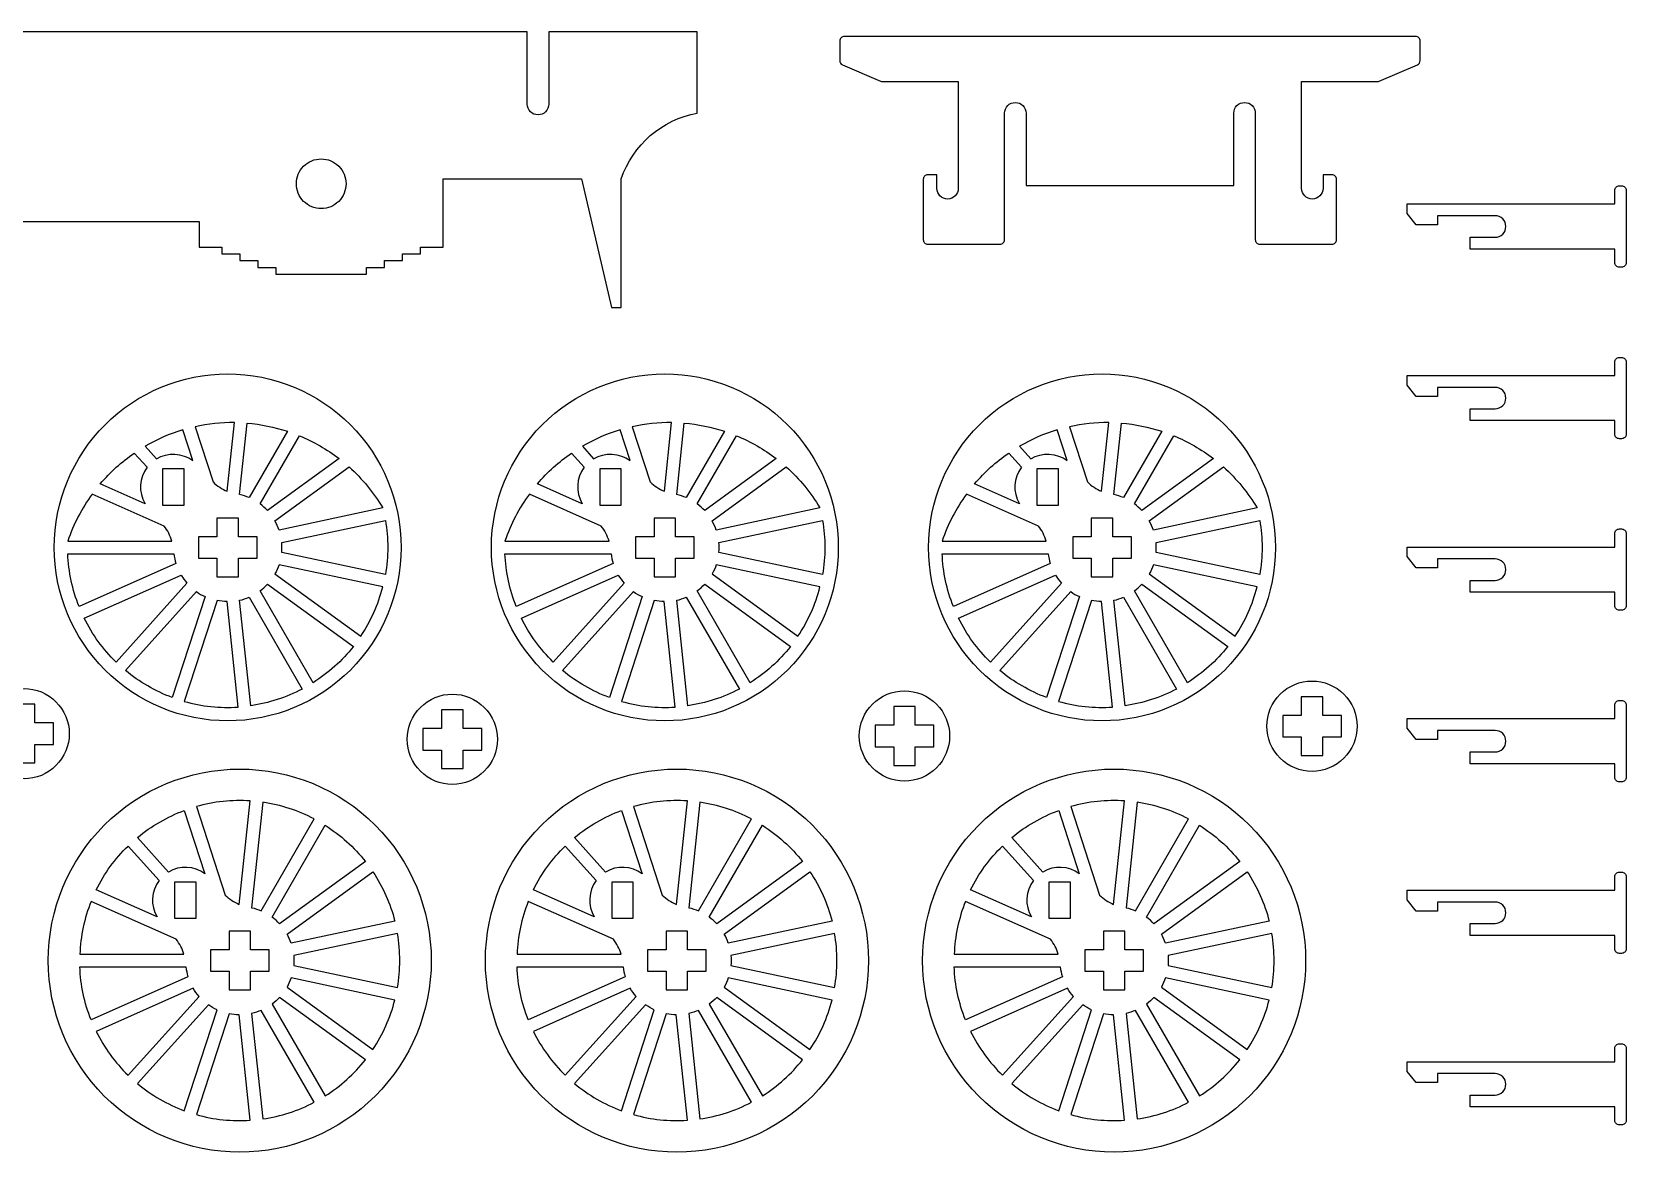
# Model space of a CAD drawing. Header units: millimetres. Extents: x 17 to 658, y 14 to 591.
# Drawn here: x 304.3 to 657.6, y 14.4 to 262.6 of the extents above; entities that cross this region are included whole.
import ezdxf

# ---------------------------------------------------------------- set-up
doc = ezdxf.new("R2010")
doc.units = ezdxf.units.MM

msp = doc.modelspace()

# ---------------------------------------------------------------- linework, layer by layer
at = {"flags": 128}
for points in [[(271.332832, 220.609735), (341.374015, 220.609735), (341.374015, 214.965946), (346.378222, 214.965946), (346.378222, 213.464683), (350.3816, 213.464683), (350.3816, 211.96342), (354.384962, 211.96342), (354.384962, 210.462153), (358.38834, 210.462153), (358.38834, 208.96089), (378.422961, 208.96089), (378.422961, 210.462153), (382.426338, 210.462153), (382.426338, 211.96342), (386.429716, 211.96342), (386.429716, 213.464683), (390.433064, 213.464683), (390.433064, 214.965946), (395.437301, 214.965946), (395.437301, 230.079272), (426.088323, 230.079272), (432.722062, 201.547093), (434.904267, 201.547093), (434.904266, 230.079272, -0.272636), (451.725777, 244.656184), (451.725773, 262.645114), (418.823078, 262.645114), (418.823082, 246.63164, -1), (414.069089, 246.63164), (414.069093, 262.645114), (294.718624, 262.645114)], [(502.818889, 215.602137), (518.832369, 215.602137, 0.414214), (519.833205, 216.602973), (519.833205, 244.626566, -1), (524.587213, 244.626566), (524.587214, 228.61308), (570.625968, 228.61308), (570.625964, 244.626566, -1), (575.379965, 244.626566), (575.379965, 216.602973, 0.414214), (576.380808, 215.602137), (592.39428, 215.602137, 0.414214), (593.395124, 216.602973), (593.395124, 229.98924, 0.414214), (592.39428, 230.990083), (590.392604, 230.99008), (590.392601, 227.98756, -1), (585.6386, 227.98756), (585.638604, 251.632465), (602.44579, 251.632462, 0.102393), (602.843034, 251.71467), (611.307116, 255.374811, 0.299134), (611.910708, 256.293446), (611.910708, 260.640038, 0.414214), (610.909865, 261.640881), (484.303305, 261.640881, 0.414214), (483.302469, 260.640038), (483.302469, 256.293446, 0.299134), (483.906061, 255.374811), (492.370136, 251.71467, 0.102393), (492.767379, 251.632462), (509.574563, 251.632465), (509.574569, 227.98756, -1), (504.820576, 227.98756), (504.820578, 230.99008), (502.818889, 230.990083, 0.414214), (501.818053, 229.98924), (501.818053, 216.602973, 0.414214), (502.818889, 215.602137)], [(373.910285, 228.991791, -0.414214), (368.405652, 223.487158, -0.414214), (362.901019, 228.991791, -0.414214), (368.405652, 234.496424, -0.414214), (373.910285, 228.991791)], [(611.013389, 219.898866), (609.011715, 222.400974), (609.011715, 224.527762), (655.050454, 224.527762), (655.050457, 227.530292, -0.414214), (656.0513, 228.531133), (656.551726, 228.531133, -0.414214), (657.552569, 227.530292), (657.552569, 211.516813, -0.414214), (656.551726, 210.51597), (656.0513, 210.51597, -0.414214), (655.050457, 211.516813), (655.050454, 214.519341), (623.023507, 214.519341), (623.023507, 217.146552), (628.52814, 217.146551, 1), (628.52814, 221.900552), (615.767403, 221.900551), (615.767403, 219.898866), (611.013389, 219.898866)], [(611.013389, 181.883704), (609.011715, 184.385811), (609.011715, 186.5126), (655.050454, 186.5126), (655.050457, 189.515129, -0.414214), (656.0513, 190.51597), (656.551726, 190.51597, -0.414214), (657.552569, 189.515129), (657.552569, 173.50165, -0.414214), (656.551726, 172.500808), (656.0513, 172.500808, -0.414214), (655.050457, 173.50165), (655.050454, 176.504178), (623.023507, 176.504178), (623.023507, 179.131389), (628.52814, 179.131389, 1), (628.52814, 183.885389), (615.767403, 183.885389), (615.767403, 181.883704), (611.013389, 181.883704)], [(386.119554, 148.418595, -0.414214), (347.687206, 109.986247, -0.414214), (309.254858, 148.418595, -0.414214), (347.687206, 186.850942, -0.414214), (386.119554, 148.418595)], [(482.990988, 148.418595, -0.414214), (444.55864, 109.986247, -0.414214), (406.126293, 148.418595, -0.414214), (444.55864, 186.850942, -0.414214), (482.990988, 148.418595)], [(579.862422, 148.418595, -0.414214), (541.430075, 109.986247, -0.414214), (502.997727, 148.418595, -0.414214), (541.430075, 186.850942, -0.414214), (579.862422, 148.418595)], [(331.896899, 168.049541, -0.303057), (339.964729, 167.651618), (337.754583, 174.453747, 0.059204), (329.396377, 170.826644), (331.896899, 168.049541)], [(347.586918, 160.869184), (349.185347, 176.077223, 0.05692), (340.47125, 175.161338), (344.44664, 162.926343, 0.094613), (347.586918, 160.869184)], [(350.327532, 160.134881), (351.989765, 175.94993, -0.059204), (360.919441, 174.139856), (352.437793, 159.449219, 0.046286), (350.327532, 160.134881)], [(356.513646, 156.563329, 0.046286), (354.864711, 158.048035), (363.584733, 173.151566, -0.065947), (372.366645, 168.081208), (356.513646, 156.563329)], [(428.768333, 168.049541, -0.303057), (436.836163, 167.651618), (434.626018, 174.453747, 0.059204), (426.267812, 170.826644), (428.768333, 168.049541)], [(444.458352, 160.869184), (446.056782, 176.077223, 0.05692), (437.342684, 175.161338), (441.318074, 162.926343, 0.094613), (444.458352, 160.869184)], [(447.198966, 160.134881), (448.861199, 175.94993, -0.059204), (457.790876, 174.139856), (449.309227, 159.449219, 0.046286), (447.198966, 160.134881)], [(453.38508, 156.563329, 0.046286), (451.736146, 158.048035), (460.456167, 173.151566, -0.065947), (469.23808, 168.081208), (453.38508, 156.563329)], [(525.639768, 168.049541, -0.303057), (533.707597, 167.651618), (531.497452, 174.453747, 0.059204), (523.139246, 170.826644), (525.639768, 168.049541)], [(541.329786, 160.869184), (542.928216, 176.077223, 0.05692), (534.214118, 175.161338), (538.189509, 162.926343, 0.094613), (541.329786, 160.869184)], [(544.0704, 160.134881), (545.732633, 175.94993, -0.059204), (554.66231, 174.139856), (546.180661, 159.449219, 0.046286), (544.0704, 160.134881)], [(550.256514, 156.563329, 0.046286), (548.60758, 158.048035), (557.327602, 173.151566, -0.065947), (566.109514, 168.081208), (550.256514, 156.563329)], [(329.366759, 158.109165), (319.458982, 162.52039, -0.065947), (326.994802, 169.305803), (329.814341, 166.174396, 0.303057), (329.366759, 158.109165)], [(359.063323, 152.269147, 0.046286), (358.160826, 154.296175), (374.592021, 166.23413, -0.07653), (382.051476, 157.155431), (359.063323, 152.269147)], [(426.238193, 158.109165), (416.330416, 162.52039, -0.065947), (423.866236, 169.305803), (426.685775, 166.174396, 0.303057), (426.238193, 158.109165)], [(455.934757, 152.269147, 0.046286), (455.03226, 154.296175), (471.463455, 166.23413, -0.07653), (478.92291, 157.155431), (455.934757, 152.269147)], [(523.109627, 158.109165), (513.20185, 162.52039, -0.065947), (520.73767, 169.305803), (523.557209, 166.174396, 0.303057), (523.109627, 158.109165)], [(552.806192, 152.269147, 0.046286), (551.903694, 154.296175), (568.334889, 166.23413, -0.07653), (575.794345, 157.155431), (552.806192, 152.269147)], [(317.66627, 160.250997, 0.07653), (312.257387, 149.819777), (335.315309, 149.819777, 0.094613), (333.597661, 153.157885), (317.66627, 160.250997)], [(414.537705, 160.250997, 0.07653), (409.128821, 149.819777), (432.186744, 149.819777, 0.094613), (430.469095, 153.157885), (414.537705, 160.250997)], [(511.409139, 160.250997, 0.07653), (506.000256, 149.819777), (529.058178, 149.819777, 0.094613), (527.340529, 153.157885), (511.409139, 160.250997)], [(359.645962, 147.309163, 0.046286), (359.645962, 149.528024), (382.634122, 154.414308, -0.085195), (382.634122, 142.422879), (359.645962, 147.309163)], [(456.517396, 147.309163, 0.046286), (456.517396, 149.528024), (479.505556, 154.414308, -0.085195), (479.505556, 142.422879), (456.517396, 147.309163)], [(553.38883, 147.309163, 0.046286), (553.38883, 149.528024), (576.376991, 154.414308, -0.085195), (576.376991, 142.422879), (553.38883, 147.309163)], [(611.013389, 143.868541), (609.011715, 146.370648), (609.011715, 148.497437), (655.050454, 148.497437), (655.050457, 151.499966, -0.414214), (656.0513, 152.500808), (656.551726, 152.500808, -0.414214), (657.552569, 151.499966), (657.552569, 135.486488, -0.414214), (656.551726, 134.485645), (656.0513, 134.485645, -0.414214), (655.050457, 135.486488), (655.050454, 138.489015), (623.023507, 138.489015), (623.023507, 141.116226), (628.52814, 141.116226, 1), (628.52814, 145.870227), (615.767403, 145.870226), (615.767403, 143.868541), (611.013389, 143.868541)], [(336.220439, 144.847042), (314.750544, 135.288033, -0.085195), (312.257387, 147.017417), (335.759113, 147.017417, 0.046286), (336.220439, 144.847042)], [(433.091873, 144.847042), (411.621978, 135.288033, -0.085195), (409.128821, 147.017417), (432.630547, 147.017417, 0.046286), (433.091873, 144.847042)], [(529.963308, 144.847042), (508.493412, 135.288033, -0.085195), (506.000256, 147.017417), (529.501981, 147.017417, 0.046286), (529.963308, 144.847042)], [(338.664475, 140.491865), (322.938748, 123.02668, -0.085195), (315.890364, 132.727948), (337.360263, 142.286964, 0.046286), (338.664475, 140.491865)], [(358.160826, 142.541019), (377.174124, 128.727046, 0.085195), (382.051476, 139.681763), (359.063323, 144.568047, -0.046286), (358.160826, 142.541019)], [(435.535909, 140.491865), (419.810183, 123.02668, -0.085195), (412.761798, 132.727948), (434.231697, 142.286964, 0.046286), (435.535909, 140.491865)], [(455.03226, 142.541019), (474.045558, 128.727046, 0.085195), (478.92291, 139.681763), (455.934757, 144.568047, -0.046286), (455.03226, 142.541019)], [(532.407344, 140.491865), (516.681617, 123.02668, -0.085195), (509.633232, 132.727948), (531.103131, 142.286964, 0.046286), (532.407344, 140.491865)], [(551.903694, 142.541019), (570.916993, 128.727046, 0.085195), (575.794345, 139.681763), (552.806192, 144.568047, -0.046286), (551.903694, 142.541019)], [(340.747033, 138.61672, 0.046286), (342.668621, 137.507289), (335.406188, 115.155821, -0.085195), (325.021307, 121.151535), (340.747033, 138.61672)], [(354.864711, 138.789151, 0.046286), (356.513646, 140.273857), (375.526944, 126.459892, -0.085195), (366.615572, 118.436061), (354.864711, 138.789151)], [(437.618468, 138.61672, 0.046286), (439.540056, 137.507289), (432.277622, 115.155821, -0.085195), (421.892741, 121.151535), (437.618468, 138.61672)], [(451.736146, 138.789151, 0.046286), (453.38508, 140.273857), (472.398378, 126.459892, -0.085195), (463.487006, 118.436061), (451.736146, 138.789151)], [(534.489902, 138.61672, 0.046286), (536.41149, 137.507289), (529.149056, 115.155821, -0.085195), (518.764175, 121.151535), (534.489902, 138.61672)], [(548.60758, 138.789151, 0.046286), (550.256514, 140.273857), (569.269813, 126.459892, -0.085195), (560.358441, 118.436061), (548.60758, 138.789151)], [(345.333822, 136.641319), (338.071388, 114.289846, 0.085195), (349.997129, 113.036401), (347.540528, 136.409383, -0.046286), (345.333822, 136.641319)], [(350.327532, 136.702306, 0.046286), (352.437793, 137.387975), (364.188661, 117.034881, -0.085195), (352.784132, 113.329324), (350.327532, 136.702306)], [(442.205256, 136.641319), (434.942823, 114.289846, 0.085195), (446.868563, 113.036401), (444.411962, 136.409383, -0.046286), (442.205256, 136.641319)], [(447.198966, 136.702306, 0.046286), (449.309227, 137.387975), (461.060095, 117.034881, -0.085195), (449.655567, 113.329324), (447.198966, 136.702306)], [(539.076691, 136.641319), (531.814257, 114.289846, 0.085195), (543.739997, 113.036401), (541.283397, 136.409383, -0.046286), (539.076691, 136.641319)], [(544.0704, 136.702306, 0.046286), (546.180661, 137.387975), (557.93153, 117.034881, -0.085195), (546.527001, 113.329324), (544.0704, 136.702306)], [(312.571124, 107.153356, -0.414214), (302.5627, 97.144932, -0.414214), (292.554276, 107.153356, -0.414214), (302.5627, 117.16178, -0.414214), (312.571124, 107.153356)], [(507.645974, 106.626652, -0.414214), (497.63755, 96.618228, -0.414214), (487.629126, 106.626652, -0.414214), (497.63755, 116.635075, -0.414214), (507.645974, 106.626652)], [(597.967039, 108.804429, -0.414214), (587.958615, 98.796005, -0.414214), (577.950191, 108.804429, -0.414214), (587.958615, 118.812853, -0.414214), (597.967039, 108.804429)], [(407.468196, 105.900726, -0.414214), (397.459772, 95.892302, -0.414214), (387.451348, 105.900726, -0.414214), (397.459772, 115.909149, -0.414214), (407.468196, 105.900726)], [(611.013389, 105.853379), (609.011715, 108.355486), (609.011715, 110.482275), (655.050454, 110.482275), (655.050457, 113.484804, -0.414214), (656.0513, 114.485645), (656.551726, 114.485645, -0.414214), (657.552569, 113.484804), (657.552569, 97.471325, -0.414214), (656.551726, 96.470483), (656.0513, 96.470483, -0.414214), (655.050457, 97.471325), (655.050454, 100.473853), (623.023507, 100.473853), (623.023507, 103.101064), (628.52814, 103.101064, 1), (628.52814, 107.855064), (615.767403, 107.855064), (615.767403, 105.853379), (611.013389, 105.853379)], [(392.791881, 56.864745, -0.414214), (350.356164, 14.429028, -0.414214), (307.920447, 56.864745, -0.414214), (350.356164, 99.300462, -0.414214), (392.791881, 56.864745)], [(489.663316, 56.864745, -0.414214), (447.227598, 14.429028, -0.414214), (404.791881, 56.864745, -0.414214), (447.227598, 99.300462, -0.414214), (489.663316, 56.864745)], [(586.53475, 56.864745, -0.414214), (544.099033, 14.429028, -0.414214), (501.663316, 56.864745, -0.414214), (544.099033, 99.300462, -0.414214), (586.53475, 56.864745)], [(352.666085, 92.24694, 0.085195), (340.740349, 90.993495), (347.115597, 71.372496, 0.094613), (350.255874, 69.315331), (352.666085, 92.24694)], [(352.996492, 68.581032, -0.046286), (355.106753, 67.895367), (366.857617, 88.248459, 0.085195), (355.453093, 91.954015), (352.996492, 68.581032)], [(449.53752, 92.24694, 0.085195), (437.611783, 90.993495), (443.987031, 71.372496, 0.094613), (447.127309, 69.315331), (449.53752, 92.24694)], [(449.867926, 68.581032, -0.046286), (451.978187, 67.895367), (463.729052, 88.248459, 0.085195), (452.324527, 91.954015), (449.867926, 68.581032)], [(546.408954, 92.24694, 0.085195), (534.483217, 90.993495), (540.858465, 71.372496, 0.094613), (543.998743, 69.315331), (546.408954, 92.24694)], [(546.739361, 68.581032, -0.046286), (548.849621, 67.895367), (560.600486, 88.248459, 0.085195), (549.195961, 91.954015), (546.739361, 68.581032)], [(334.565855, 76.495689), (327.690267, 84.131804, -0.085195), (338.075148, 90.127518), (342.633689, 76.097772, 0.303057), (334.565855, 76.495689)], [(431.43729, 76.495689), (424.561701, 84.131804, -0.085195), (434.946582, 90.127518), (439.505123, 76.097772, 0.303057), (431.43729, 76.495689)], [(528.308724, 76.495689), (521.433136, 84.131804, -0.085195), (531.818017, 90.127518), (536.376557, 76.097772, 0.303057), (528.308724, 76.495689)], [(359.182602, 65.009481, 0.046286), (357.533668, 66.494187), (369.284532, 86.84728, -0.085195), (378.195899, 78.823449), (359.182602, 65.009481)], [(456.054036, 65.009481, 0.046286), (454.405102, 66.494187), (466.155967, 86.84728, -0.085195), (475.067333, 78.823449), (456.054036, 65.009481)], [(552.925471, 65.009481, 0.046286), (551.276536, 66.494187), (563.027401, 86.84728, -0.085195), (571.938767, 78.823449), (552.925471, 65.009481)], [(332.035715, 66.555315), (318.559324, 72.555392, -0.085195), (325.607709, 82.256661), (332.483297, 74.620546, 0.303057), (332.035715, 66.555315)], [(428.90715, 66.555315), (415.430758, 72.555392, -0.085195), (422.479143, 82.256661), (429.354731, 74.620546, 0.303057), (428.90715, 66.555315)], [(525.778584, 66.555315), (512.302193, 72.555392, -0.085195), (519.350577, 82.256661), (526.226166, 74.620546, 0.303057), (525.778584, 66.555315)], [(361.73228, 60.715295, 0.046286), (360.829786, 62.742325), (379.843084, 76.556293, -0.085195), (384.720436, 65.601579), (361.73228, 60.715295)], [(458.603714, 60.715295, 0.046286), (457.70122, 62.742325), (476.714518, 76.556293, -0.085195), (481.59187, 65.601579), (458.603714, 60.715295)], [(555.475148, 60.715295, 0.046286), (554.572655, 62.742325), (573.585953, 76.556293, -0.085195), (578.463305, 65.601579), (555.475148, 60.715295)], [(611.013389, 67.838216), (609.011715, 70.340323), (609.011715, 72.467112), (655.050454, 72.467112), (655.050457, 75.469641, -0.414214), (656.0513, 76.470483), (656.551726, 76.470483, -0.414214), (657.552569, 75.469641), (657.552569, 59.456163, -0.414214), (656.551726, 58.45532), (656.0513, 58.45532, -0.414214), (655.050457, 59.456163), (655.050454, 62.45869), (623.023507, 62.45869), (623.023507, 65.085901), (628.52814, 65.085901, 1), (628.52814, 69.839902), (615.767403, 69.839901), (615.767403, 67.838216), (611.013389, 67.838216)], [(317.4195, 69.995311, 0.085195), (314.926344, 58.265925), (337.984266, 58.265925, 0.094613), (336.266621, 61.604032), (317.4195, 69.995311)], [(414.290935, 69.995311, 0.085195), (411.797778, 58.265925), (434.8557, 58.265925, 0.094613), (433.138055, 61.604032), (414.290935, 69.995311)], [(511.162369, 69.995311, 0.085195), (508.669212, 58.265925), (531.727134, 58.265925, 0.094613), (530.009489, 61.604032), (511.162369, 69.995311)], [(362.314922, 55.755316), (385.30308, 50.869032, 0.085195), (385.30308, 62.860459), (362.314922, 57.974175, -0.046286), (362.314922, 55.755316)], [(459.186356, 55.755316), (482.174515, 50.869032, 0.085195), (482.174515, 62.860459), (459.186356, 57.974175, -0.046286), (459.186356, 55.755316)], [(556.057791, 55.755316), (579.045949, 50.869032, 0.085195), (579.045949, 62.860459), (556.057791, 57.974175, -0.046286), (556.057791, 55.755316)], [(338.889399, 53.293193), (317.4195, 43.734181, -0.085195), (314.926344, 55.463567), (338.428073, 55.463567, 0.046286), (338.889399, 53.293193)], [(360.829786, 50.987167), (379.843084, 37.173198, 0.085195), (384.720436, 48.127911), (361.73228, 53.014195, -0.046286), (360.829786, 50.987167)], [(435.760833, 53.293193), (414.290935, 43.734181, -0.085195), (411.797778, 55.463567), (435.299507, 55.463567, 0.046286), (435.760833, 53.293193)], [(457.70122, 50.987167), (476.714518, 37.173198, 0.085195), (481.59187, 48.127911), (458.603714, 53.014195, -0.046286), (457.70122, 50.987167)], [(532.632268, 53.293193), (511.162369, 43.734181, -0.085195), (508.669212, 55.463567), (532.170941, 55.463567, 0.046286), (532.632268, 53.293193)], [(554.572655, 50.987167), (573.585953, 37.173198, 0.085195), (578.463305, 48.127911), (555.475148, 53.014195, -0.046286), (554.572655, 50.987167)], [(325.607709, 31.472828), (341.333431, 48.938016, -0.046286), (340.029219, 50.733112), (318.559324, 41.174099, 0.085195), (325.607709, 31.472828)], [(422.479143, 31.472828), (438.204866, 48.938016, -0.046286), (436.900653, 50.733112), (415.430758, 41.174099, 0.085195), (422.479143, 31.472828)], [(519.350577, 31.472828), (535.0763, 48.938016, -0.046286), (533.772088, 50.733112), (512.302193, 41.174099, 0.085195), (519.350577, 31.472828)], [(338.075148, 23.601972), (345.337582, 45.953443, -0.046286), (343.41599, 47.062873), (327.690267, 29.597687, 0.085195), (338.075148, 23.601972)], [(357.533668, 47.235303), (369.284532, 26.882209, 0.085195), (378.195899, 34.90604), (359.182602, 48.720011, -0.046286), (357.533668, 47.235303)], [(434.946582, 23.601972), (442.209016, 45.953443, -0.046286), (440.287424, 47.062873), (424.561701, 29.597687, 0.085195), (434.946582, 23.601972)], [(454.405102, 47.235303), (466.155967, 26.882209, 0.085195), (475.067333, 34.90604), (456.054036, 48.720011, -0.046286), (454.405102, 47.235303)], [(531.818017, 23.601972), (539.08045, 45.953443, -0.046286), (537.158858, 47.062873), (521.433136, 29.597687, 0.085195), (531.818017, 23.601972)], [(551.276536, 47.235303), (563.027401, 26.882209, 0.085195), (571.938767, 34.90604), (552.925471, 48.720011, -0.046286), (551.276536, 47.235303)], [(348.002782, 45.087466), (340.740349, 22.735994, 0.085195), (352.666085, 21.482549), (350.209485, 44.855534, -0.046286), (348.002782, 45.087466)], [(355.453093, 21.775476, 0.085195), (366.857617, 25.481032), (355.106753, 45.834125, -0.046286), (352.996492, 45.148457), (355.453093, 21.775476)], [(444.874217, 45.087466), (437.611783, 22.735994, 0.085195), (449.53752, 21.482549), (447.080919, 44.855534, -0.046286), (444.874217, 45.087466)], [(452.324527, 21.775476, 0.085195), (463.729052, 25.481032), (451.978187, 45.834125, -0.046286), (449.867926, 45.148457), (452.324527, 21.775476)], [(541.745651, 45.087466), (534.483217, 22.735994, 0.085195), (546.408954, 21.482549), (543.952353, 44.855534, -0.046286), (541.745651, 45.087466)], [(549.195961, 21.775476, 0.085195), (560.600486, 25.481032), (548.849621, 45.834125, -0.046286), (546.739361, 45.148457), (549.195961, 21.775476)], [(611.013389, 29.823053), (609.011715, 32.325161), (609.011715, 34.45195), (655.050454, 34.45195), (655.050457, 37.454479, -0.414214), (656.0513, 38.45532), (656.551726, 38.45532, -0.414214), (657.552569, 37.454479), (657.552569, 21.441, -0.414214), (656.551726, 20.440158), (656.0513, 20.440158, -0.414214), (655.050457, 21.441), (655.050454, 24.443528), (623.023507, 24.443528), (623.023507, 27.070739), (628.52814, 27.070739, 1), (628.52814, 31.824739), (615.767403, 31.824739), (615.767403, 29.823053), (611.013389, 29.823053)]]:
    msp.add_lwpolyline(points, format="xyb", dxfattribs=at)
for points in [[(338.009711, 165.809846), (333.255711, 165.809846), (333.255711, 157.803106), (338.009711, 157.803106), (338.009711, 165.809846)], [(434.881145, 165.809846), (430.127145, 165.809846), (430.127145, 157.803106), (434.881145, 157.803106), (434.881145, 165.809846)], [(531.75258, 165.809846), (526.99858, 165.809846), (526.99858, 157.803106), (531.75258, 157.803106), (531.75258, 165.809846)], [(341.181731, 146.041599), (345.310205, 146.041599), (345.310205, 141.913125), (350.064212, 141.913125), (350.064212, 146.041599), (354.192686, 146.041599), (354.192686, 150.795599), (350.064212, 150.795599), (350.064212, 154.924073), (345.310205, 154.924073), (345.310205, 150.795599), (341.181731, 150.795599), (341.181731, 146.041599)], [(438.053165, 146.041599), (442.181639, 146.041599), (442.181639, 141.913125), (446.935647, 141.913125), (446.935647, 146.041599), (451.06412, 146.041599), (451.06412, 150.795599), (446.935647, 150.795599), (446.935647, 154.924073), (442.181639, 154.924073), (442.181639, 150.795599), (438.053165, 150.795599), (438.053165, 146.041599)], [(534.9246, 146.041599), (539.053074, 146.041599), (539.053074, 141.913125), (543.807081, 141.913125), (543.807081, 146.041599), (547.935555, 146.041599), (547.935555, 150.795599), (543.807081, 150.795599), (543.807081, 154.924073), (539.053074, 154.924073), (539.053074, 150.795599), (534.9246, 150.795599), (534.9246, 146.041599)], [(304.939698, 100.64788), (304.939698, 104.776355), (309.068172, 104.776355), (309.068172, 109.530355), (304.939698, 109.530355), (304.939698, 113.658833), (300.185698, 113.658833), (300.185698, 109.530355), (296.057224, 109.530355), (296.057224, 104.776355), (300.185698, 104.776355), (300.185698, 100.64788), (304.939698, 100.64788)], [(500.014548, 100.121175), (500.014548, 104.249651), (504.143022, 104.249651), (504.143022, 109.003651), (500.014548, 109.003651), (500.014548, 113.132129), (495.260548, 113.132129), (495.260548, 109.003651), (491.132074, 109.003651), (491.132074, 104.249651), (495.260548, 104.249651), (495.260548, 100.121175), (500.014548, 100.121175)], [(590.335613, 102.298953), (590.335613, 106.427429), (594.464087, 106.427429), (594.464087, 111.181429), (590.335613, 111.181429), (590.335613, 115.309906), (585.581613, 115.309906), (585.581613, 111.181429), (581.453139, 111.181429), (581.453139, 106.427429), (585.581613, 106.427429), (585.581613, 102.298953), (590.335613, 102.298953)], [(399.83677, 99.395249), (399.83677, 103.523725), (403.965244, 103.523725), (403.965244, 108.277725), (399.83677, 108.277725), (399.83677, 112.406203), (395.082771, 112.406203), (395.082771, 108.277725), (390.954297, 108.277725), (390.954297, 103.523725), (395.082771, 103.523725), (395.082771, 99.395249), (399.83677, 99.395249)], [(335.924666, 66.249251), (340.678666, 66.249251), (340.678666, 74.255991), (335.924666, 74.255991), (335.924666, 66.249251)], [(432.7961, 66.249251), (437.5501, 66.249251), (437.5501, 74.255991), (432.7961, 74.255991), (432.7961, 66.249251)], [(529.667535, 66.249251), (534.421535, 66.249251), (534.421535, 74.255991), (529.667535, 74.255991), (529.667535, 66.249251)], [(343.850686, 54.487744), (347.97916, 54.487744), (347.97916, 50.359271), (352.733167, 50.359271), (352.733167, 54.487744), (356.861641, 54.487744), (356.861641, 59.241744), (352.733167, 59.241744), (352.733167, 63.370222), (347.97916, 63.370222), (347.97916, 59.241744), (343.850686, 59.241744), (343.850686, 54.487744)], [(440.72212, 54.487744), (444.850594, 54.487744), (444.850594, 50.359271), (449.604602, 50.359271), (449.604602, 54.487744), (453.733075, 54.487744), (453.733075, 59.241744), (449.604602, 59.241744), (449.604602, 63.370222), (444.850594, 63.370222), (444.850594, 59.241744), (440.72212, 59.241744), (440.72212, 54.487744)], [(537.593555, 54.487744), (541.722029, 54.487744), (541.722029, 50.359271), (546.476036, 50.359271), (546.476036, 54.487744), (550.60451, 54.487744), (550.60451, 59.241744), (546.476036, 59.241744), (546.476036, 63.370222), (541.722029, 63.370222), (541.722029, 59.241744), (537.593555, 59.241744), (537.593555, 54.487744)]]:
    msp.add_lwpolyline(points, dxfattribs=at)

doc.saveas('drawing.dxf')
